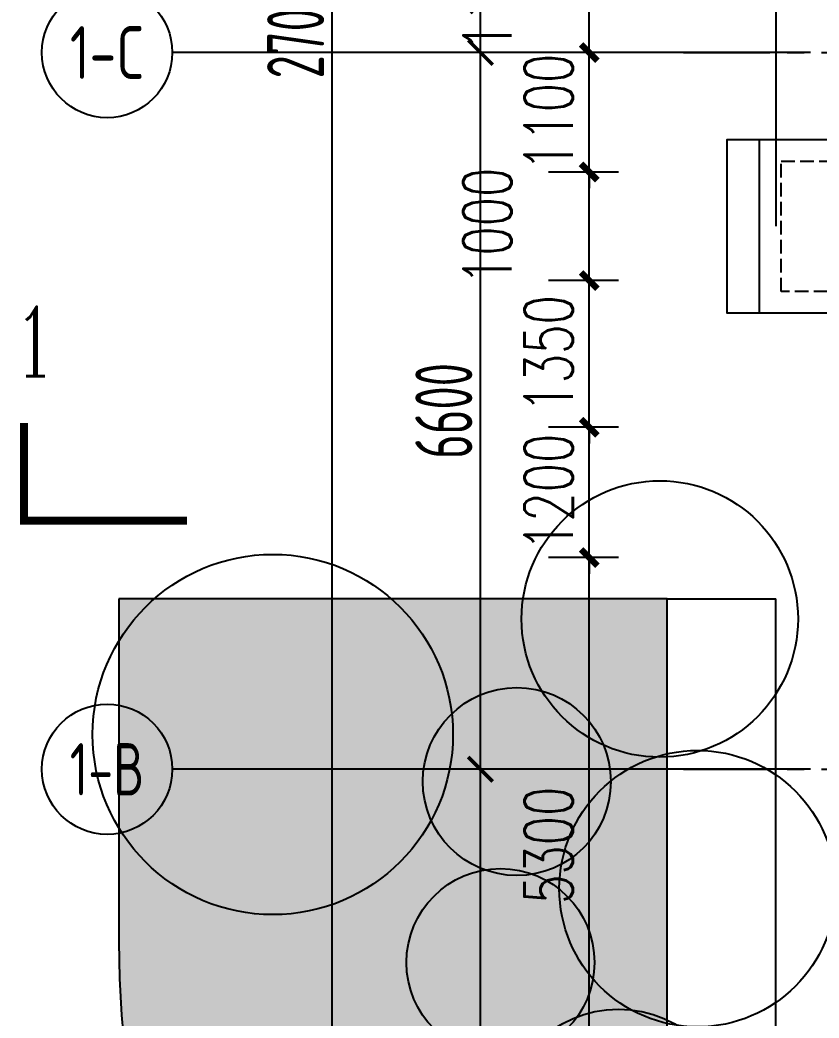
# Model space of a CAD drawing. Header units: millimetres. Extents: x -1048436 to -185795, y -983427 to 400387.
# Drawn here: x -761974 to -754615, y -500785 to -491594 of the extents above; entities that cross this region are included whole.
import ezdxf
from ezdxf.enums import TextEntityAlignment as Align

# ---------------------------------------------------------------- set-up
doc = ezdxf.new("R2010")
doc.units = ezdxf.units.MM
doc.header["$LTSCALE"] = 500
doc.linetypes.add('DASH', pattern=[0.35, 0.25, -0.1])
doc.linetypes.add('一层轴网$0$CENTER', pattern=[50.8, 31.75, -6.35, 6.35, -6.35])
for name, color, linetype in [('AXIS_TEXT', 7, 'Continuous'), ('A绿-1', 94, 'Continuous'), ('DIM_SYMB', 3, 'Continuous'), ('PUB_DIM', 3, 'Continuous'), ('PUB_TEXT', 7, 'Continuous'), ('一层轴网$0$建-文字', 4, 'Continuous'), ('一层轴网$0$建-符号', 150, 'Continuous'), ('一层轴网$0$建-轴线', 1, '一层轴网$0$CENTER'), ('室外道路', 44, 'Continuous'), ('建-墙', 254, 'Continuous'), ('景-平面-绿化填充', 56, 'Continuous'), ('景-软景-乔木', 85, 'Continuous')]:
    doc.layers.add(name, color=color, linetype=linetype)
doc.styles.add('_TCH_DIM_T3', font='SIMPLEX', dxfattribs={"width": 0.705882, "bigfont": 'GBCBIG'})
doc.styles.add('_TCH_LABEL', font='COMPLEX', dxfattribs={"bigfont": 'GBCBIG'})
doc.styles.add('COMPLEX', font='COMPLEX')
doc.styles.add('一层轴网$0$XD2008', font='xd-hzs.shx', dxfattribs={"width": 0.7, "bigfont": 'xd-hztxt.shx'})
doc.styles.add('一层轴网$0$XD2008_T3', font='xd-hzs.shx', dxfattribs={"width": 0.7, "bigfont": 'xd-hztxt.shx'})
doc.dimstyles.new('_TCH_ARCH&&150', dxfattribs={"dimtxt": 446.25, "dimasz": 150, "dimexe": 375, "dimexo": 450, "dimgap": 150, "dimtad": 1, "dimdec": 0, "dimzin": 0, "dimdsep": 46, "dimtxsty": '_TCH_DIM_T3', "dimblk": 'ARCHTICK', "dimcen": 0.09, "dimclrt": 7, "dimazin": 2, "dimtfac": 1, "dimtdec": 0, "dimtix": 1, "dimtmove": 2, "dimatfit": 3, "dimldrblk": 'ARCHTICK', "dimfxl": 1, "dimtolj": 1, "dimtzin": 0, "dimarcsym": 0})
doc.dimstyles.new('一层轴网$0$XD100&&150', dxfattribs={"dimtxt": 525, "dimasz": 225, "dimexe": 150, "dimexo": 150, "dimgap": 75, "dimtad": 1, "dimdec": 0, "dimdsep": 46, "dimtxsty": '一层轴网$0$XD2008_T3', "dimblk": '一层轴网$0$_ARCHTICK', "dimcen": 2.5, "dimdle": 150, "dimclrt": 7, "dimaunit": 1, "dimadec": 0, "dimazin": 0, "dimtfac": 1, "dimtdec": 0, "dimtix": 1, "dimtmove": 0, "dimatfit": 3, "dimfxl": 1, "dimtolj": 1, "dimtzin": 0, "dimarcsym": 0})

# ---------------------------------------------------------------- blocks, each defined once
blk = doc.blocks.new('桃花心木')
at = {"layer": 'A绿-1', "color": 0}
blk.add_circle((-18.3, -13.6), 1106, dxfattribs=at)
blk = doc.blocks.new('丹桂')
at = {"layer": 'A绿-1', "color": 0, "linetype": 'ByBlock'}
blk.add_circle((-23.8, -9.1), 1073.8, dxfattribs=at)
blk = doc.blocks.new('宫粉紫荆')
at = {"layer": 'A绿-1', "color": 0}
blk.add_circle((2.6, 10.5), 1060.5, dxfattribs=at)
blk = doc.blocks.new('九里香')
at = {"layer": 'A绿-1', "color": 0}
blk.add_circle((-5, -7), 1082, dxfattribs=at)
blk = doc.blocks.new('fdhgh')
at = {"layer": '景-平面-绿化填充'}
h = blk.add_hatch(dxfattribs=at)
h.set_pattern_fill('GRASS', color=256, scale=500, style=0)
h.set_pattern_definition([(90, (-26937.1, -803185.1), (-997.7955, 997.7955), [264.5807, -1731.0102]), (45, (-26937.1, -803185.1), (-997.7962, 997.7962), [264.5807, -1146.5161]), (135, (-26937.1, -803185.1), (-997.7962, -997.7962), [264.5807, -1146.5161])])
edge = h.paths.add_edge_path()
edge.add_line((-1391917.9, -533384.2), (-1391917.9, -500073.7))
edge.add_line((-1391917.9, -500073.7), (-1392920.4, -492191.6))
edge.add_line((-1392920.4, -492191.6), (-1460021.2, -492191.6))
edge.add_line((-1460021.2, -492191.6), (-1460021.2, -494283.3))
edge.add_arc((-1458021.2, -494283.3), 2000, 180, 270)
edge.add_line((-1458021.2, -496283.3), (-1434821.2, -496283.3))
edge.add_line((-1434821.2, -496283.3), (-1434821.2, -501283.3))
edge.add_line((-1434821.2, -501283.3), (-1452821.2, -501283.3))
edge.add_line((-1452821.2, -501283.3), (-1452821.2, -499283.3))
edge.add_line((-1452821.2, -499283.3), (-1458021.2, -499283.3))
edge.add_arc((-1458021.2, -501283.3), 2000, 90, 180)
edge.add_line((-1460021.2, -501283.3), (-1460021.2, -502283.3))
edge.add_line((-1460021.2, -502283.3), (-1406457.6, -502283.2))
edge.add_line((-1406457.6, -502283.2), (-1405476.5, -509988))
edge.add_line((-1405476.5, -509988), (-1405271.1, -509961.9))
edge.add_arc((-1405405.5, -508971), 1000, 277.72346, 360)
edge.add_line((-1404405.5, -508971), (-1404665.8, -506860.8))
edge.add_line((-1404665.8, -506860.8), (-1395440.1, -505687.5))
edge.add_line((-1395440.1, -505687.5), (-1393762.3, -518881.3))
edge.add_line((-1393762.3, -518881.3), (-1399615.1, -519625.6))
edge.add_arc((-1399489, -520617.6), 1000, 97.24753, 187.24753)
edge.add_line((-1400481, -520743.8), (-1400417.9, -521239.8))
edge.add_line((-1400417.9, -521239.8), (-1393573, -520369.3))
edge.add_line((-1393573, -520369.3), (-1391917.9, -533384.2))
edge = h.paths.add_edge_path()
edge.add_line((-1460643.6, -592730.2), (-1436235, -592730.2))
edge.add_line((-1436235, -592730.2), (-1436235, -590270.8))
edge.add_line((-1436235, -590270.8), (-1440972.8, -590270.8))
edge.add_line((-1440972.8, -590270.8), (-1440972.8, -582659.6))
edge.add_line((-1440972.8, -582659.6), (-1449771.4, -582658.9))
edge.add_line((-1449771.4, -582658.9), (-1449771.1, -583258.9))
edge.add_line((-1449771.1, -583258.9), (-1463872.8, -583258.9))
edge.add_line((-1463872.8, -583258.9), (-1463872.8, -584959.7))
edge.add_line((-1463872.8, -584959.7), (-1474580.4, -584959.7))
edge.add_line((-1474580.4, -584959.7), (-1476321.5, -583426.1))
edge.add_line((-1476321.5, -583426.1), (-1476321.5, -574191.6))
edge.add_line((-1476321.5, -574191.6), (-1481371.5, -574191.6))
edge.add_line((-1481371.5, -574191.6), (-1481371.5, -577349.9))
edge.add_arc((-1472371.5, -577349.9), 9000, 180, 247.08865)
edge.add_line((-1475875.2, -585639.9), (-1464599.3, -590405.6))
edge.add_arc((-1467357.6, -599627.5), 9625.5, 45.7713, 73.34808, ccw=False)
at = {"layer": '室外道路', "ltscale": 5}
for p, q in [((-1475321.5, -565297.6), (-1475321.5, -570759.7)), ((-1476321.5, -574191.6), (-1481371.5, -574191.6)), ((-1481371.5, -574191.6), (-1481371.5, -577349.9)), ((-1476321.5, -583426.1), (-1476321.5, -574191.6)), ((-1476321.5, -574191.6), (-1475321.5, -574191.6)), ((-1475321.5, -582974.3), (-1475321.5, -574191.6))]:
    blk.add_line(p, q, dxfattribs=at)
blk.add_arc((-1472371.5, -577349.9), 9000, 180, 247.08865, dxfattribs=at)
at = {"layer": '景-软景-乔木', "rotation": 359.9453817473567}
for name, p, xscale, yscale, zscale in [('宫粉紫荆', (-1476393.4, -574388.1), 1.2, 1.2, 1.2), ('桃花心木', (-1479926.7, -575419.2), 1.5, 1.5, 1.5), ('九里香', (-1477703, -575867.3), 0.8, 0.8, 0.8), ('宫粉紫荆', (-1476046.1, -576871.8), 1.2, 1.2, 1.2), ('九里香', (-1477853.5, -577533.8), 0.8, 0.8, 0.8)]:
    blk.add_blockref(name, p, dxfattribs=dict(at, xscale=xscale, yscale=yscale, zscale=zscale))
blk.add_blockref('丹桂', (-1476747.4, -579034.5), dxfattribs=at)
blk = doc.blocks.new('_AXISO')
blk.add_circle((0, 0), 0.5)
at = {"layer": 'AXIS_TEXT', "style": 'COMPLEX', "width": 1.041667}
blk.add_attdef('A', text='', height=0.56, dxfattribs=at).set_placement((-0.25, -0.28), (0.25, -0.28), align=Align.FIT)
blk = doc.blocks.new('一层轴网$0$_ARCHTICK')
at = {"color": 0, "linetype": 'ByBlock', "const_width": 0.15}
blk.add_lwpolyline([(-0.5, -0.5), (0.5, 0.5)], dxfattribs=at)
blk = doc.blocks.new('*D2912')
at = {"layer": 'Defpoints', "color": 0, "transparency": 16777216}
for p in [(-4370, 19800), (-2500, 19800), (-2500, 13200)]:
    blk.add_point(p, dxfattribs=at)
at = {"layer": '一层轴网$0$建-符号', "color": 0, "lineweight": -2, "transparency": 16777216}
for p, q in [((-4370, 13050), (-4370, 19950)), ((-2650, 19800), (-4520, 19800)), ((-2650, 13200), (-4520, 13200))]:
    blk.add_line(p, q, dxfattribs=at)
at = {"layer": '一层轴网$0$建-符号', "color": 0, "lineweight": -2, "transparency": 16777216, "xscale": 225, "yscale": 225, "zscale": 225}
for p, rotation in [((-4370, 19800), 90), ((-4370, 13200), 270)]:
    blk.add_blockref('一层轴网$0$_ARCHTICK', p, dxfattribs=dict(at, rotation=rotation))
at = {"layer": '一层轴网$0$建-符号', "color": 7, "transparency": 16777216, "insert": (-4707.5, 16500), "char_height": 525, "attachment_point": 5, "rotation": 90, "style": '一层轴网$0$XD2008_T3'}
blk.add_mtext('\\A1;6600', dxfattribs=at)
blk = doc.blocks.new('*D2913')
at = {"layer": 'Defpoints', "color": 0, "transparency": 16777216}
for p in [(-4370, 13200), (-2500, 13200), (-2500, 6600)]:
    blk.add_point(p, dxfattribs=at)
at = {"layer": '一层轴网$0$建-符号', "color": 0, "lineweight": -2, "transparency": 16777216}
for p, q in [((-4370, 6450), (-4370, 13350)), ((-2650, 13200), (-4520, 13200)), ((-2650, 6600), (-4520, 6600))]:
    blk.add_line(p, q, dxfattribs=at)
at = {"layer": '一层轴网$0$建-符号', "color": 0, "lineweight": -2, "transparency": 16777216, "xscale": 225, "yscale": 225, "zscale": 225}
for p, rotation in [((-4370, 13200), 90), ((-4370, 6600), 270)]:
    blk.add_blockref('一层轴网$0$_ARCHTICK', p, dxfattribs=dict(at, rotation=rotation))
at = {"layer": '一层轴网$0$建-符号', "color": 7, "transparency": 16777216, "insert": (-4707.5, 9900), "char_height": 525, "attachment_point": 5, "rotation": 90, "style": '一层轴网$0$XD2008_T3'}
blk.add_mtext('\\A1;6600', dxfattribs=at)
blk = doc.blocks.new('*D2914')
at = {"layer": 'Defpoints', "color": 0, "transparency": 16777216}
for p in [(-4370, 6600), (-2500, 6600), (-2500, 0)]:
    blk.add_point(p, dxfattribs=at)
at = {"layer": '一层轴网$0$建-符号', "color": 0, "lineweight": -2, "transparency": 16777216}
for p, q in [((-4370, -150), (-4370, 6750)), ((-2650, 6600), (-4520, 6600)), ((-2650, 0), (-4520, 0))]:
    blk.add_line(p, q, dxfattribs=at)
at = {"layer": '一层轴网$0$建-符号', "color": 0, "lineweight": -2, "transparency": 16777216, "xscale": 225, "yscale": 225, "zscale": 225}
for p, rotation in [((-4370, 6600), 90), ((-4370, 0), 270)]:
    blk.add_blockref('一层轴网$0$_ARCHTICK', p, dxfattribs=dict(at, rotation=rotation))
at = {"layer": '一层轴网$0$建-符号', "color": 7, "transparency": 16777216, "insert": (-4707.5, 3300), "char_height": 525, "attachment_point": 5, "rotation": 90, "style": '一层轴网$0$XD2008_T3'}
blk.add_mtext('\\A1;6600', dxfattribs=at)
blk = doc.blocks.new('*D2915')
at = {"layer": 'Defpoints', "color": 0, "transparency": 16777216}
for p in [(-5735, 27000), (-4520, 27000), (-4520, 0)]:
    blk.add_point(p, dxfattribs=at)
at = {"layer": '一层轴网$0$建-符号', "color": 0, "lineweight": -2, "transparency": 16777216}
for p, q in [((-5735, -150), (-5735, 27150)), ((-4670, 27000), (-5885, 27000)), ((-4670, 0), (-5885, 0))]:
    blk.add_line(p, q, dxfattribs=at)
at = {"layer": '一层轴网$0$建-符号', "color": 0, "lineweight": -2, "transparency": 16777216, "xscale": 225, "yscale": 225, "zscale": 225}
for p, rotation in [((-5735, 27000), 90), ((-5735, 0), 270)]:
    blk.add_blockref('一层轴网$0$_ARCHTICK', p, dxfattribs=dict(at, rotation=rotation))
at = {"layer": '一层轴网$0$建-符号', "color": 7, "transparency": 16777216, "insert": (-6072.5, 13500), "char_height": 525, "attachment_point": 5, "rotation": 90, "style": '一层轴网$0$XD2008_T3'}
blk.add_mtext('\\A1;27000', dxfattribs=at)
blk = doc.blocks.new('_ArchTick')
at = {"color": 0, "linetype": 'ByBlock', "const_width": 0.4}
blk.add_lwpolyline([(-0.5, -0.5), (0.5, 0.5)], dxfattribs=at)
blk = doc.blocks.new('*D1906')
at = {"layer": 'Defpoints', "color": 0, "transparency": 16777216}
for p in [(-756731.5, -496544), (-756012.7, -496544), (-756012.7, -501844)]:
    blk.add_point(p, dxfattribs=at)
at = {"layer": 'PUB_DIM', "color": 0, "lineweight": -2, "transparency": 16777216}
for p, q in [((-756462.7, -496544), (-757106.5, -496544)), ((-756731.5, -501844), (-756731.5, -496544)), ((-756462.7, -501844), (-757106.5, -501844))]:
    blk.add_line(p, q, dxfattribs=at)
at = {"layer": 'PUB_DIM', "color": 0, "lineweight": -2, "transparency": 16777216, "xscale": 150, "yscale": 150, "zscale": 150}
for p, rotation in [((-756731.5, -496544), 90), ((-756731.5, -501844), 270)]:
    blk.add_blockref('_ArchTick', p, dxfattribs=dict(at, rotation=rotation))
at = {"layer": 'PUB_DIM', "color": 7, "transparency": 16777216, "insert": (-757104.7, -499194), "char_height": 446.25, "attachment_point": 5, "rotation": 90, "style": '_TCH_DIM_T3'}
blk.add_mtext('\\A1;5300', dxfattribs=at)
blk = doc.blocks.new('*D1907')
at = {"layer": 'Defpoints', "color": 0, "transparency": 16777216}
for p in [(-756731.5, -495344), (-756012.7, -495344), (-756012.7, -496544)]:
    blk.add_point(p, dxfattribs=at)
at = {"layer": 'PUB_DIM', "color": 0, "lineweight": -2, "transparency": 16777216}
for p, q in [((-756731.5, -495344), (-756731.5, -495194)), ((-756462.7, -495344), (-757106.5, -495344)), ((-756731.5, -496544), (-756731.5, -495344)), ((-756462.7, -496544), (-757106.5, -496544)), ((-756731.5, -496544), (-756731.5, -496694))]:
    blk.add_line(p, q, dxfattribs=at)
at = {"layer": 'PUB_DIM', "color": 0, "lineweight": -2, "transparency": 16777216, "xscale": 150, "yscale": 150, "zscale": 150}
for p, rotation in [((-756731.5, -495344), 270), ((-756731.5, -496544), 90)]:
    blk.add_blockref('_ArchTick', p, dxfattribs=dict(at, rotation=rotation))
at = {"layer": 'PUB_DIM', "color": 7, "transparency": 16777216, "insert": (-757104.7, -495944), "char_height": 446.25, "attachment_point": 5, "rotation": 90, "style": '_TCH_DIM_T3'}
blk.add_mtext('\\A1;1200', dxfattribs=at)
blk = doc.blocks.new('*D1908')
at = {"layer": 'Defpoints', "color": 0, "transparency": 16777216}
for p in [(-756731.5, -493994), (-756012.7, -493994), (-756012.7, -495344)]:
    blk.add_point(p, dxfattribs=at)
at = {"layer": 'PUB_DIM', "color": 0, "lineweight": -2, "transparency": 16777216}
for p, q in [((-756731.5, -493994), (-756731.5, -493844)), ((-756462.7, -493994), (-757106.5, -493994)), ((-756731.5, -495344), (-756731.5, -493994)), ((-756462.7, -495344), (-757106.5, -495344)), ((-756731.5, -495344), (-756731.5, -495494))]:
    blk.add_line(p, q, dxfattribs=at)
at = {"layer": 'PUB_DIM', "color": 0, "lineweight": -2, "transparency": 16777216, "xscale": 150, "yscale": 150, "zscale": 150}
for p, rotation in [((-756731.5, -493994), 270), ((-756731.5, -495344), 90)]:
    blk.add_blockref('_ArchTick', p, dxfattribs=dict(at, rotation=rotation))
at = {"layer": 'PUB_DIM', "color": 7, "transparency": 16777216, "insert": (-757104.7, -494669), "char_height": 446.25, "attachment_point": 5, "rotation": 90, "style": '_TCH_DIM_T3'}
blk.add_mtext('\\A1;1350', dxfattribs=at)
blk = doc.blocks.new('*D1909')
at = {"layer": 'Defpoints', "color": 0, "transparency": 16777216}
for p in [(-756731.5, -492994), (-756012.7, -492994), (-756012.7, -493994)]:
    blk.add_point(p, dxfattribs=at)
at = {"layer": 'PUB_DIM', "color": 0, "lineweight": -2, "transparency": 16777216}
for p, q in [((-756462.7, -492994), (-757106.5, -492994)), ((-756731.5, -493994), (-756731.5, -492994)), ((-756462.7, -493994), (-757106.5, -493994))]:
    blk.add_line(p, q, dxfattribs=at)
at = {"layer": 'PUB_DIM', "color": 0, "lineweight": -2, "transparency": 16777216, "xscale": 150, "yscale": 150, "zscale": 150}
for p, rotation in [((-756731.5, -492994), 90), ((-756731.5, -493994), 270)]:
    blk.add_blockref('_ArchTick', p, dxfattribs=dict(at, rotation=rotation))
at = {"layer": 'PUB_DIM', "color": 7, "transparency": 16777216, "insert": (-757669, -493494), "char_height": 446.25, "attachment_point": 5, "rotation": 90, "style": '_TCH_DIM_T3'}
blk.add_mtext('\\A1;1000', dxfattribs=at)
blk = doc.blocks.new('*D1910')
at = {"layer": 'Defpoints', "color": 0, "transparency": 16777216}
for p in [(-756731.5, -491894), (-756012.7, -491894), (-756012.7, -492994)]:
    blk.add_point(p, dxfattribs=at)
at = {"layer": 'PUB_DIM', "color": 0, "lineweight": -2, "transparency": 16777216}
for p, q in [((-756731.5, -491894), (-756731.5, -491744)), ((-756462.7, -491894), (-757106.5, -491894)), ((-756731.5, -492994), (-756731.5, -491894)), ((-756462.7, -492994), (-757106.5, -492994)), ((-756731.5, -492994), (-756731.5, -493144))]:
    blk.add_line(p, q, dxfattribs=at)
at = {"layer": 'PUB_DIM', "color": 0, "lineweight": -2, "transparency": 16777216, "xscale": 150, "yscale": 150, "zscale": 150}
for p, rotation in [((-756731.5, -491894), 270), ((-756731.5, -492994), 90)]:
    blk.add_blockref('_ArchTick', p, dxfattribs=dict(at, rotation=rotation))
at = {"layer": 'PUB_DIM', "color": 7, "transparency": 16777216, "insert": (-757104.7, -492444), "char_height": 446.25, "attachment_point": 5, "rotation": 90, "style": '_TCH_DIM_T3'}
blk.add_mtext('\\A1;1100', dxfattribs=at)
blk = doc.blocks.new('*D1911')
at = {"layer": 'Defpoints', "color": 0, "transparency": 16777216}
for p in [(-756731.5, -490794), (-756012.7, -490794), (-756012.7, -491894)]:
    blk.add_point(p, dxfattribs=at)
at = {"layer": 'PUB_DIM', "color": 0, "lineweight": -2, "transparency": 16777216}
for p, q in [((-756462.7, -490794), (-757106.5, -490794)), ((-756731.5, -491894), (-756731.5, -490794)), ((-756462.7, -491894), (-757106.5, -491894))]:
    blk.add_line(p, q, dxfattribs=at)
at = {"layer": 'PUB_DIM', "color": 0, "lineweight": -2, "transparency": 16777216, "xscale": 150, "yscale": 150, "zscale": 150}
for p, rotation in [((-756731.5, -490794), 90), ((-756731.5, -491894), 270)]:
    blk.add_blockref('_ArchTick', p, dxfattribs=dict(at, rotation=rotation))
at = {"layer": 'PUB_DIM', "color": 7, "transparency": 16777216, "insert": (-757669, -491344), "char_height": 446.25, "attachment_point": 5, "rotation": 90, "style": '_TCH_DIM_T3'}
blk.add_mtext('\\A1;1100', dxfattribs=at)
blk = doc.blocks.new('一层轴网')
at = {"layer": '一层轴网$0$建-符号'}
for p, q in [((-1330, 13200), (-7208, 13200)), ((-7208, 13200), (-7208, 13200)), ((-1330, 6600), (-7208, 6600)), ((-7208, 6600), (-7208, 6600))]:
    blk.add_line(p, q, dxfattribs=at)
at = {"layer": '一层轴网$0$建-轴线', "ltscale": 0.05}
for p, q in [((-2500, 13200), (77110, 13200)), ((-2500, 6600), (77110, 6600))]:
    blk.add_line(p, q, dxfattribs=at)
at = {"layer": '一层轴网$0$建-符号'}
ref = blk.add_blockref('_AXISO', (-7808, 13200), dxfattribs=dict(at, xscale=1200, yscale=1200, zscale=1200))
ref.add_attrib('A', '1-C', dxfattribs={"layer": '一层轴网$0$建-文字', "height": 486.4, "style": '一层轴网$0$XD2008', "width": 0.917494}).set_placement((-8150.4, 12956.8), (-7465.6, 12956.8), align=Align.FIT)
ref = blk.add_blockref('_AXISO', (-7808, 6600), dxfattribs=dict(at, xscale=1200, yscale=1200, zscale=1200))
ref.add_attrib('A', '1-B', dxfattribs={"layer": '一层轴网$0$建-文字', "height": 481.73, "style": '一层轴网$0$XD2008', "width": 0.947467}).set_placement((-8152.1, 6359.1), (-7463.9, 6359.1), align=Align.FIT)
for p1, p2, distance, picture, middle in [((-4520, 0), (-4520, 27000), 1215, '*D2915', (-6072.5, 13500)), ((-2500, 13200), (-2500, 19800), 1870, '*D2912', (-4707.5, 16500)), ((-2500, 6600), (-2500, 13200), 1870, '*D2913', (-4707.5, 9900)), ((-2500, 0), (-2500, 6600), 1870, '*D2914', (-4707.5, 3300))]:
    dim = blk.add_aligned_dim(p1=p1, p2=p2, distance=distance, dimstyle='一层轴网$0$XD100&&150', dxfattribs=at)
    dim.commit()
    dim.dimension.update_dxf_attribs({"geometry": picture, "text_midpoint": middle})

msp = doc.modelspace()

# ---------------------------------------------------------------- linework, layer by layer
for points in [[(-753662.7, -494294), (-755462.7, -494294), (-755462.7, -492694), (-753662.7, -492694)], [(-753662.7, -494294), (-755162.7, -494294), (-755162.7, -492694), (-753662.7, -492694)]]:
    msp.add_lwpolyline(points)
at = {"layer": 'DIM_SYMB', "const_width": 75}
msp.add_lwpolyline([(-761936, -495304.2), (-761936, -496204.2), (-760436, -496204.2)], dxfattribs=at)
at = {"layer": '建-墙', "linetype": 'DASH'}
msp.add_lwpolyline([(-753662.7, -494094), (-754962.7, -494094), (-754962.7, -492894), (-753662.7, -492894)], dxfattribs=at)

# ---------------------------------------------------------------- block references
for name, p in [('fdhgh', (720308.8, 77265.7)), ('一层轴网', (-753362.7, -505094))]:
    msp.add_blockref(name, p)

# ---------------------------------------------------------------- texts
at = {"layer": 'PUB_TEXT', "style": '_TCH_LABEL', "width": 0.705882}
msp.add_text('1', height=637.5, dxfattribs=at).set_placement((-762032.4, -494873))

# ---------------------------------------------------------------- dimensions: what is measured, and where the dimension line sits
at = {"layer": 'PUB_DIM'}
for base, p1, p2, picture, middle in [((-756731.5, -490794), (-756012.7, -491894), (-756012.7, -490794), '*D1911', (-757669, -491344)), ((-756731.5, -492994), (-756012.7, -493994), (-756012.7, -492994), '*D1909', (-757669, -493494))]:
    dim = msp.add_linear_dim(base=base, p1=p1, p2=p2, angle=90, dimstyle='_TCH_ARCH&&150', dxfattribs=at)
    dim.commit()
    dim.dimension.update_dxf_attribs({"geometry": picture, "text_midpoint": middle, "dimtype": 129})
for p1, p2, picture, middle in [((-756012.7, -492994), (-756012.7, -491894), '*D1910', (-757104.7, -492444)), ((-756012.7, -495344), (-756012.7, -493994), '*D1908', (-757104.7, -494669)), ((-756012.7, -496544), (-756012.7, -495344), '*D1907', (-757104.7, -495944)), ((-756012.7, -501844), (-756012.7, -496544), '*D1906', (-757104.7, -499194))]:
    dim = msp.add_aligned_dim(p1=p1, p2=p2, distance=718.9, dimstyle='_TCH_ARCH&&150', dxfattribs=at)
    dim.commit()
    dim.dimension.update_dxf_attribs({"geometry": picture, "text_midpoint": middle})

doc.saveas('drawing.dxf')
